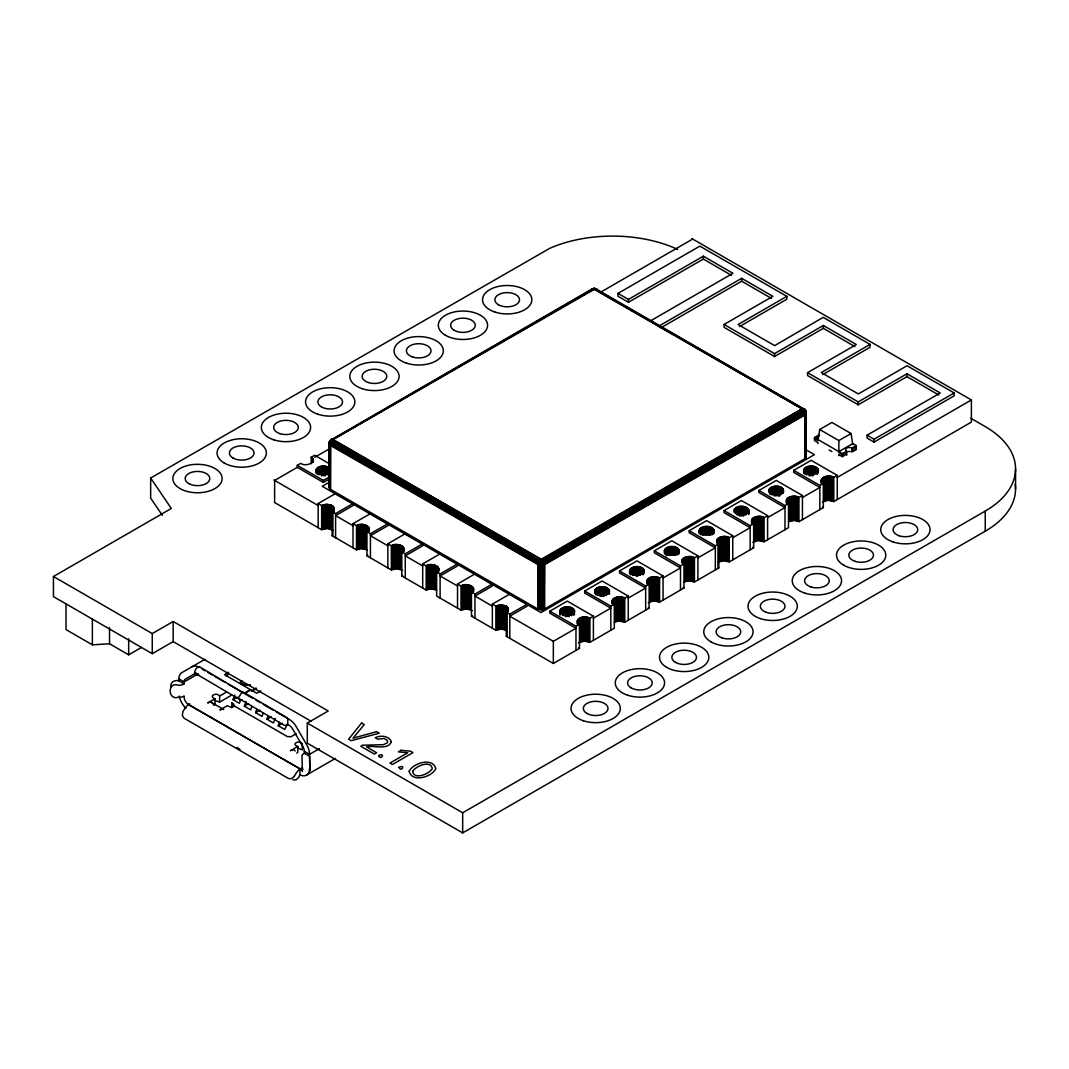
<?xml version="1.0" encoding="UTF-8"?>
<svg xmlns="http://www.w3.org/2000/svg" width="1069" height="1069" viewBox="0 0 1069 1069"><rect width="100%" height="100%" fill="white"/><g stroke="black" fill="none" stroke-linecap="round" stroke-linejoin="round"><path stroke-width="1.5" d="M292.919 779.862L296.046 779.969L298.679 777.404L299.975 774.878L299.975 768.838L188.491 704.484A6.267 3.621 60 0 1 184.135 695.932A6.708 3.875 0 0 1 178.149 697.295C167.566 700.436 167.419 681.354 178.149 685.216A6.708 3.875 0 0 0 184.122 683.853L184.135 681.928A6.16 3.554 60 0 1 185.218 679.229L195.934 673.029A6.16 3.554 60 0 1 196.135 672.922M329.359 486.676L329.386 442.352L332.379 439.078L540.887 559.434L543.466 561.506L543.56 564.592L542.504 565.889L540.794 565.969L538.763 563.35L538.562 562.094L540.887 559.434L802.485 408.518C805.465 408.478 807.763 413.422 804.783 414.999L544.575 564.713L544.054 609.317L542.504 609.731L537.747 608.996L330.628 489.428L329.212 487.664L329.653 486.208M330.08 489.041L330.08 444.677L331.524 439.64L333.167 439.252C330.214 438.517 327.475 444.437 330.682 444.851L539.564 564.766L538.976 565.167L330.628 445.573L329.533 444.063L331.443 442.513L332.379 439.907L594.912 288.977L597.451 290.153L596.114 289.926C597.812 288.109 591.411 287.842 590.903 290.153L593.629 288.523L597.197 289.659L593.99 288.55L591.518 289.285L594.992 288.563M699.26 530.331C700.208 536.705 713.036 536.705 713.985 530.331C711.473 523.997 697.202 525.28 699.26 533.551M748.821 510.22C747.886 516.594 735.044 516.594 734.096 510.22C736.808 503.579 751.627 505.423 748.821 514.189M767.595 539.751L767.595 515.619L764.108 517.637C760.032 513.908 746.857 518.171 753.658 523.663L750.171 525.681L724.047 510.594L724.047 512.599L750.171 527.685L732.746 537.747M802.431 519.641L802.431 495.508L798.944 497.513C794.868 493.784 781.693 498.06 788.494 503.552L785.007 505.57L758.883 490.484L758.883 492.488L785.007 507.575L767.595 517.637M803.781 469.999C804.716 476.36 817.558 476.36 818.493 469.999C815.994 463.652 801.723 464.935 803.781 473.206M544.054 609.317L805.331 458.467L806.2 457.091L805.705 410.79L803.541 408.612L801.79 409.186L542.036 559.728L540.032 560.049L541.302 563.791L540.794 609.824M837.268 499.53L837.268 475.398L833.78 477.402C829.704 473.674 816.529 477.95 823.33 483.442L819.843 485.446L793.719 470.36L793.719 472.378L819.843 487.464L802.431 497.513M329.359 488.145L329.372 442.219C335.305 435.631 327.261 441.537 333.074 439.974L542.036 559.728L542.611 562.441L544.215 563.109L804.316 412.714L802.458 408.973L594.177 289.392L591.945 289.044L593.536 288.55L595.861 288.79L804.316 409.24L806.2 412.741L804.783 414.999L804.783 458.855M539.952 609.731L540.179 564.298L538.763 563.35L537.747 565.154L537.747 608.996M331.737 439.265L330.067 441.243L330.842 443.368L330.628 489.428M805.331 458.467L805.438 411.926L803.033 410.509L541.823 560.851L538.402 565.474L538.402 609.317M330.962 440.067L331.417 441.617L538.99 561.345L538.763 563.35L540.299 563.136L538.562 562.094L538.175 563.71L539.15 565.715L539.15 609.571M540.794 565.969L544.054 565.474L542.504 565.889L538.175 563.71L330.842 444.076L330.308 442.085L333.528 439.519L332.112 439.359M591.398 289.605L592.667 289.833L591.13 290.327L594.311 288.483L596.676 289.285M240.512 699.861L239.443 703.322L233.002 699.607L234.833 695.064M251.843 706.395L250.774 709.856L244.32 706.141L246.151 701.598M263.161 712.929L262.092 716.39L255.651 712.676L256.72 709.215M275.241 718.395L273.41 722.938L266.969 719.21L268.038 715.749M287.441 724.02L284.728 729.472L278.287 725.744L279.356 722.283M805.705 410.79L803.1 408.612L804.73 410.309C807.723 416.736 802.685 401.744 805.759 414.197L805.759 458.04M538.562 562.094L331.443 442.513L330.241 442.847L329.8 441.35L331.35 440.027M329.76 441.657L331.083 439.84M540.299 563.136L540.887 559.434M852.795 444.584L851.044 433.52L831.896 422.455L819.696 429.497L817.959 440.562L814.471 438.544L818.827 436.032L818.827 435.03A3.701 2.138 0 0 0 819.589 435.364M803.647 410.549L542.825 561.773L539.484 560.664L331.884 440.308L330.067 440.749M544.709 608.996L544.575 564.713L542.584 560.637L541.662 565.969L541.662 609.824M329.666 441.444C332.058 440.749 328.864 440.441 329.212 443.314L329.212 487.664M593.308 289.071L591.999 289.164M329.653 488.613L329.653 442.366L330.401 440.562M316.036 473.206C314.206 465.403 326.058 464.16 330.107 468.556M732.746 559.875L732.746 535.729L729.272 537.747C725.196 534.019 712.021 538.282 718.822 543.774L715.335 545.791L689.198 530.705L689.198 532.723L715.335 547.809L697.91 557.858M769.159 489.375C768.598 496.056 780.544 496.39 783.443 491.58C783.991 484.912 772.059 484.564 769.159 489.375L769.159 492.595M559.902 610.787C562.107 605.281 573.572 605.335 574.628 611.535C572.436 617.04 560.971 616.987 559.902 610.787L559.902 614.755M577.327 624.069C575.523 616.92 585.384 615.49 589.914 618.203L593.402 616.185L593.402 640.331M594.965 589.941C594.417 596.622 606.35 596.97 609.25 592.146C609.811 585.478 597.865 585.131 594.965 589.941L594.965 593.161M612.163 603.945C610.359 596.809 620.22 595.38 624.75 598.092L628.238 596.074L628.238 620.207M629.588 570.565C631.779 565.06 643.257 565.113 644.313 571.3C642.108 576.806 630.643 576.752 629.588 570.565L629.588 573.786M646.999 583.834C645.208 576.685 655.056 575.256 659.586 577.968L663.074 575.964L663.074 600.097M664.424 550.441C666.615 544.936 678.093 545.003 679.149 551.19C676.958 556.695 665.479 556.642 664.424 550.441L664.424 553.662M697.91 579.986L697.91 555.853L694.436 557.858C690.36 554.13 677.185 558.406 683.973 563.897L680.499 565.902L654.362 550.816L654.362 552.833L680.499 567.92L663.074 577.968M540.834 562.588L543.56 564.592L544.215 563.109M331.443 442.513L330.842 441.871L333.074 439.974L330.521 441.377M330.241 442.847L329.212 443.809L330.455 441.123M592.801 289.151L596.261 289.124M331.871 439.185L330.174 441.417M541.823 560.851L802.953 409.547L805.037 409.828L594.912 288.977L596.422 289.044M806.053 413.73L803.033 410.509L803.701 408.852M594.177 289.392L592.988 288.951L330.628 440.709L593.576 289.098C597.611 287.614 589.888 289.766 593.455 288.657M806.2 457.091L805.812 412.086L543.947 563.857M256.092 687.968L251.629 690.962M294.389 776.121L291.757 778.686L288.63 778.566L184.109 718.234L182.318 715.495L182.906 711.754A15.394 8.886 -60 0 1 188.491 704.498M198.714 675.06A7.643 4.41 -60 0 1 196.442 674.579C191.752 673.577 197.765 664.063 200.598 667.417L244.066 693.313L250.467 689.625L224.503 674.633L228.619 672.254M238.146 698.177L242.262 691.737L243.318 692.111L285.784 716.978L287.788 718.555L287.788 724.595L289.458 725.557A6.16 3.554 60 0 1 292.545 728.817L303.235 747.338M592.988 288.951L593.95 288.844M329.359 444.303L329.653 444.771M540.82 559.875L539.364 562.935M234.739 706.101L231.639 707.491L227.256 705.74L219.893 709.99L221.31 709.375A7.724 4.463 -60 0 1 223.033 709.268M537.801 564.419L539.15 565.715L543.199 562.895M594.872 288.817L593.014 288.724M331.417 441.617L332.232 440.749M541.903 565.448L542.464 564.846L543.306 565.715L543.306 609.571M330.107 478.565L323.399 482.44L297.276 467.353L297.276 465.336L300.763 463.331C304.825 467.059 318.001 462.783 311.213 457.291L314.7 455.274L329.827 464.013M330.107 472.164C326.553 475.839 317.079 475.865 316.036 469.999M539.952 562.468L540.927 561.439M331.443 439.439L332.379 439.078M330.936 439.974L592.092 288.951M540.486 561.96L538.99 561.345L540.179 560.744L543.399 562.187L804.129 411.685L802.458 408.973L803.982 409.213L806.2 413.235M194.424 672.829L240.178 699.794A7.643 4.41 -60 0 0 242.062 700.355M237.973 697.977L283.552 724.849A7.643 4.41 -60 0 0 287.788 724.568M591.13 290.327L593.268 289.378M366.948 549.813L361.081 548.584L356.498 549.813L332.112 535.729L332.94 535.168L332.94 506.131L331.123 505.089L326.245 504.327L321.662 505.57L318.174 503.552L318.174 527.685M402.612 570.499L397.214 568.695L391.334 569.924L366.948 555.853L367.776 555.279M436.633 590.048L430.754 588.805L426.17 590.048L401.784 575.964L402.612 575.389M241.554 680.686L240.325 682.209L240.725 683.425A3.768 2.178 0 0 0 242.81 684.494L250.119 685.202M241.915 680.886L241.18 683.278A3.301 1.911 0 0 0 243.01 684.213L250.213 684.922M255.959 688.81L251.977 691.162M507.134 630.844L501.722 629.04L495.856 630.269L471.469 616.185L472.298 615.624M579.465 618.203L579.465 648.375L553.341 663.461L506.305 636.309L507.134 635.734L507.134 606.698L506.305 606.136L500.439 604.894L495.856 606.136L492.368 604.119L492.368 628.251M578.636 642.91L584.048 641.106L589.914 642.335L614.301 628.251L614.301 598.092M648.308 602.675L653.72 600.872L659.586 602.114L683.973 588.03L683.973 557.858M717.994 562.454L723.392 560.65L729.272 561.88L753.658 547.809L753.658 517.637M752.83 542.344L758.242 540.54L764.108 541.769L788.494 527.685L788.494 497.513M822.502 502.109L827.914 500.305L833.78 501.548L971.387 422.095L971.387 399.966L691.91 238.601M591.545 290.554L592.667 289.833M162.328 515.338L150.662 498.127L150.662 478.017L549.666 248.355A103.506 59.757 0 0 1 677.666 249.438M310.972 721.174L173.178 641.614L152.266 653.68L53.45 596.636L53.45 576.512L171.307 508.47L150.662 478.017M297.276 467.353L274.626 480.422L274.626 502.55L321.662 529.703L327.528 528.474L332.94 530.277M314.7 457.291L329.439 448.78M600.39 292.345L692.685 239.055M731.53 275.348L703.335 259.059L628.425 302.3L617.976 296.273L617.976 293.4L699.848 246.124L786.837 296.354L786.837 299.226L739.494 326.553M617.976 293.4L628.425 299.427L703.335 256.186L732.946 273.29L649.872 321.248M297.276 465.336L323.399 480.422L330.107 476.56M329.426 482.132L322.223 486.288L540.954 612.564L814.431 454.672L805.826 449.702M318.174 503.552L335.599 493.49L353.011 503.552L353.011 505.57L335.599 515.619L353.011 525.681M658.584 326.272L741.659 278.314L772.847 296.313L724.074 324.482L724.074 327.355L774.584 356.512L823.357 328.357L854.879 346.556M332.94 506.131L334.25 508.951L332.112 511.597L335.599 513.614L353.011 503.552M660.949 327.782L741.659 281.187L771.43 298.371M53.45 576.512L152.266 633.57L173.178 621.503L328.21 711.005L307.297 723.072L307.297 743.196L462.677 832.898L985.244 531.186A103.466 59.73 0 0 0 1015.229 484.257M353.011 547.809L353.011 523.663L370.435 513.614L387.86 523.663L387.86 525.681L370.435 535.729L387.86 545.791M66.011 603.865L66.011 629.601L92.375 644.834L109.519 643.765L128.681 654.829L141.482 647.44M353.011 523.663L356.498 525.681C360.574 521.953 373.749 526.215 366.948 531.707L370.435 533.725L387.86 523.663M786.837 296.354L738.064 324.508L774.637 345.634L823.197 317.346L870.059 344.405L870.059 347.278L822.729 374.604M387.86 567.92L387.86 543.774L405.271 533.725L422.696 543.774L422.696 545.791L405.271 555.853L422.696 565.902M204.941 659.292L181.717 672.708A13.55 7.817 60 0 0 178.911 678.909L178.911 680.846L184.135 683.866M387.86 543.774L391.334 545.791C395.41 542.063 408.585 546.339 401.784 551.831L405.271 553.836L422.696 543.774M198.259 673.764L184.135 681.928L178.911 678.909M724.074 324.482L774.584 353.639L823.357 325.484L856.322 344.512L807.549 372.667L807.549 375.54L858.193 404.79L906.966 376.635L938.782 394.995M225.88 675.849L228.619 674.272M422.696 588.03L422.696 563.897L440.107 553.836L457.532 563.897L457.532 565.902L440.107 575.964L457.532 586.012M215.056 704.725L215.056 698.698L207.693 702.948L209.11 702.333A7.724 4.463 -60 0 1 212.45 703.215L214.027 705.326M215.056 698.698C207.533 696.293 217.02 691.737 219.626 696.053L226.601 692.031M422.696 563.897L426.17 565.902C430.246 562.174 443.421 566.45 436.633 571.942L440.107 573.946L457.532 563.897M214.428 700.409L219.626 702.092L230.784 695.652M233.002 699.607L237.238 697.162M260.849 690.868L256.734 693.246L250.814 689.826L244.413 693.514L253.086 698.525M870.059 344.405L821.286 372.56L858.327 393.94L907.02 365.745L954.163 392.964L954.163 395.837L874.041 442.098L867.079 438.076L867.079 435.203L940.239 392.964L906.966 373.762L858.193 401.917L807.549 372.667M244.32 706.141L248.556 703.696M457.532 608.141L457.532 584.008L474.943 573.946L492.368 584.008L492.368 586.012L474.943 596.074L492.368 606.136M255.651 712.676L259.874 710.23M457.532 584.008L461.02 586.012C465.082 582.284 478.257 586.56 471.469 592.052L474.943 594.07L492.368 584.008M266.969 719.21L271.205 716.764M189.908 703.87L188.411 704.524L244.24 736.661M278.287 725.744L282.523 723.312M492.368 604.119L509.793 594.07L527.204 604.119L527.204 606.136L509.793 616.185L553.341 641.333L575.977 628.251L549.854 613.178L549.854 611.161L567.265 601.099L593.402 616.185M296.273 733.828L290.621 736.848L287.254 736.528L232.975 705.219M817.959 443.582L817.959 442.566L814.471 440.562L814.471 437.542L818.827 435.03M507.134 606.698L508.443 609.517L506.305 612.163L509.793 614.181L527.204 604.119M296.768 753.097L297.797 752.496L297.797 746.469L290.434 750.719L291.85 750.104A7.724 4.463 -60 0 1 295.191 750.972M819.696 429.497L838.858 440.562L851.044 433.52M593.402 618.203L610.813 608.141L584.69 593.054L584.69 591.05L602.114 580.988L628.238 596.074M628.238 598.092L645.663 588.03L619.526 572.944L619.526 570.94L636.95 560.878L663.074 575.964M654.362 550.816L671.786 540.767L697.91 555.853M689.198 530.705L706.622 520.643L732.746 535.729M724.047 510.594L741.458 500.533L767.595 515.619M758.883 490.484L776.294 480.422L802.431 495.508M793.719 470.36L811.144 460.311L837.268 475.398M319.444 748.621L309.556 754.326L304.331 751.32A6.16 3.554 60 0 0 303.249 747.378M838.858 451.626L852.795 443.582L856.282 445.586L856.282 449.608L853.009 451.492M814.471 437.542L842.345 453.63L846.701 451.118A3.701 2.138 0 0 1 846.701 448.098A3.701 2.138 0 0 1 851.926 448.098L856.282 445.586M846.701 452.12L842.345 454.646L838.858 452.628L838.858 440.562M851.926 449.114L856.282 446.588M299.895 768.892L302.714 768.063M838.858 455.648L838.858 454.646L842.345 456.65L846.701 454.138M851.926 451.118L856.282 448.606M867.079 435.203L874.041 439.225L954.163 392.964M306.803 774.931L335.452 758.389M549.854 611.161L575.977 626.247L579.465 624.229L577.327 620.848M584.69 591.05L610.813 606.136L614.301 604.119L612.163 600.738M619.526 570.94L645.663 586.012L649.137 584.008L646.999 580.614M837.268 477.402L971.387 399.966M614.301 622.225L618.884 620.995L624.75 622.225L649.137 608.141L649.137 577.968M683.973 581.99L688.556 580.761L694.436 581.99L718.822 567.92L718.822 537.747M788.494 521.659L794.361 520.416L798.944 521.659L823.33 507.575L823.33 477.402M307.297 723.072L462.677 812.774L985.244 511.076A103.466 59.73 0 0 0 985.244 426.598L970.812 418.26M804.73 410.309L806.186 412.38M436.633 565.902L436.633 596.074L461.02 610.158L466.886 608.916L472.298 610.72M540.179 564.298L541.783 563.176L541.261 560.383L542.825 561.773M593.375 288.83L594.337 288.523M805.759 414.197L543.56 564.592M592.44 288.924L593.188 288.657M539.711 563.63L542.958 564.178L543.065 565.274M594.805 288.643L595.927 288.924M594.912 288.977L801.763 408.786L805.812 412.086M804.783 410.977L805.772 411.365M178.911 680.846C174.768 679.577 169.583 682.343 171.093 687.233M297.984 748.1L302.367 749.863L302.367 743.824C299.761 739.507 290.274 744.064 297.797 746.469M804.489 409.267L805.037 409.828M538.976 565.167L540.112 565.407M595.246 288.71L597.451 290.153L596.863 289.565M801.79 409.186L805.438 411.926L805.345 410.603L803.367 410.002M803.982 409.213L802.485 408.518M244.146 736.715L299.975 768.838A6.267 3.621 60 0 0 302.928 769.239M610.559 298.211L619.192 303.195M629.253 309.008L632.14 310.665M642.202 316.477L645.075 318.134M655.15 323.947L658.023 325.617M662.339 328.103L665.212 329.76M668.085 331.43L670.971 333.087M693.981 346.369L698.298 348.868M725.624 364.636L728.497 366.306M732.813 368.792L735.686 370.449M738.572 372.119L741.445 373.776M745.761 376.261L748.634 377.932M751.507 379.589L754.393 381.245M764.455 387.058L767.328 388.715M771.644 391.214L774.517 392.871M777.404 394.528L781.72 397.027M790.338 402.011L794.655 404.496M829.103 450.009L831.896 451.626M330.842 443.368L538.215 562.869M273.851 479.968L318.174 505.57M202.135 669.114L205.021 670.784M207.92 672.454L212.25 674.953M215.15 676.624L225.265 682.463M228.151 684.133L244.066 693.313M255.972 700.195L260.315 702.694M263.201 704.364L273.33 710.217M276.216 711.887L289.458 719.531A13.55 7.817 60 0 1 296.233 726.679L306.75 744.893A13.55 7.817 60 0 1 309.556 754.326L309.916 770.869L309.556 756.277L304.331 753.257L304.331 751.32M231.866 702.841L234.004 704.351M211.568 702.48L223.768 709.509M237.077 747.619L239.937 749.275M332.806 440.468L539.645 561.158M822.502 507L823.33 507.575M752.83 547.234L753.658 547.809M718.822 567.92L717.994 567.345L717.994 538.322M683.144 587.456L683.973 588.03M648.308 607.58L649.137 608.141M578.636 647.801L579.465 648.375M199.395 667.243L198.714 666.588M804.316 412.714L805.411 414.024M596.422 289.378L597.13 290.274M329.506 442.098L330.321 443.635M329.359 442.9L329.867 443.876L329.626 442.74M805.331 411.365L803.581 409.534L804.97 410.483L804.823 409.708M542.077 561.947L542.357 563.697M804.703 411.966L804.783 414.999M1015.55 468.837L1015.55 488.947M985.244 511.076L985.244 531.186M906.966 373.762L906.966 376.635M874.041 439.225L874.041 442.098M858.193 401.917L858.193 404.79M851.926 448.098L851.926 452.12M846.701 451.118L846.701 455.14M842.345 453.63L842.345 456.65M833.78 477.402L833.78 501.548M832.791 476.921L832.791 501.067M831.682 476.56L831.682 500.693M830.466 476.306L830.466 500.439M829.197 476.173L829.197 500.305M827.914 476.173L827.914 500.305M826.644 476.306L826.644 500.439M825.428 476.56L825.428 500.693M824.319 476.921L824.319 501.067M823.357 325.484L823.357 328.357M822.502 477.977L822.502 484.417M821.861 478.618L821.861 483.442M821.42 479.313L821.42 482.533M821.192 480.048L821.192 483.268M819.843 485.446L819.843 509.592M818.279 469.264L818.279 472.485M817.838 468.556L817.838 473.393M817.197 467.915L817.197 474.355M816.369 467.353L816.369 473.781M815.38 466.872L815.38 473.313M814.257 466.498L814.257 474.542M813.055 466.244L813.055 475.892M811.785 466.111L811.785 475.772M810.489 466.111L810.489 475.772M809.22 466.244L809.22 475.892M808.017 466.498L808.017 474.542M806.895 466.872L806.895 474.917M806.053 412.26L806.053 457.572M805.906 467.353L805.906 473.781M805.077 467.915L805.077 474.355M804.436 468.556L804.436 473.393M803.995 469.264L803.995 472.485M798.944 497.513L798.944 521.659M797.955 497.045L797.955 521.178M796.846 496.671L796.846 520.803M795.63 496.417L795.63 520.55M794.361 496.283L794.361 520.416M793.078 496.283L793.078 520.416M791.808 496.417L791.808 520.55M790.592 496.671L790.592 520.803M789.483 497.045L789.483 521.178M787.666 498.087L787.666 504.528M787.025 498.729L787.025 503.566M786.584 499.437L786.584 502.644M786.356 500.158L786.356 503.379M785.007 505.57L785.007 529.703M783.443 489.375L783.443 492.595M783.002 488.68L783.002 493.504M782.348 488.025L782.348 492.862M781.519 487.464L781.519 493.905M780.544 486.983L780.544 495.027M779.421 486.609L779.421 496.27M778.219 486.355L778.219 496.016M776.949 486.235L776.949 495.882M775.653 486.235L775.653 495.882M774.584 353.639L774.584 356.512M774.384 486.355L774.384 496.016M773.181 486.609L773.181 494.653M772.059 486.983L772.059 495.027M771.07 487.464L771.07 493.905M770.241 488.025L770.241 494.466M769.6 488.68L769.6 493.504M764.108 517.637L764.108 541.769M763.119 517.155L763.119 541.288M762.01 516.781L762.01 540.914M760.794 516.527L760.794 540.66M759.524 516.394L759.524 540.54M758.242 516.394L758.242 540.54M756.972 516.527L756.972 540.66M755.756 516.781L755.756 540.914M754.647 517.155L754.647 541.288M752.83 518.198L752.83 524.638M752.188 518.839L752.188 523.676M751.748 519.547L751.748 522.768M751.52 520.282L751.52 523.489M750.171 525.681L750.171 549.813M748.594 509.485L748.594 514.309M748.153 508.791L748.153 513.614M747.512 508.149L747.512 512.973M746.683 507.575L746.683 514.015M745.694 507.094L745.694 515.138M744.585 506.719L744.585 514.777M743.369 506.465L743.369 516.127M742.1 506.345L742.1 515.993M741.659 278.314L741.659 281.187M740.817 506.345L740.817 515.993M739.548 506.465L739.548 516.127M738.332 506.719L738.332 514.777M737.222 507.094L737.222 515.138M736.234 507.575L736.234 514.015M735.405 508.149L735.405 512.973M734.764 508.791L734.764 512.011M734.323 509.485L734.323 512.706M729.272 537.747L729.272 561.88M728.283 537.266L728.283 561.399M727.161 536.892L727.161 561.038M725.958 536.638L725.958 560.784M724.688 536.518L724.688 560.65M723.392 536.518L723.392 560.65M722.123 536.638L722.123 560.784M720.92 536.892L720.92 561.038M719.798 537.266L719.798 561.399M717.339 538.963L717.339 543.787M716.898 539.658L716.898 542.878M715.335 545.791L715.335 569.924M713.985 530.331L713.985 533.551M713.758 529.596L713.758 532.816M713.317 528.901L713.317 533.725M712.676 528.26L712.676 534.7M711.847 527.685L711.847 534.126M710.858 527.217L710.858 535.262M709.749 526.843L709.749 534.888M708.533 526.589L708.533 534.634M707.264 526.456L707.264 534.5M705.981 526.456L705.981 534.5M704.712 526.589L704.712 534.634M703.496 526.843L703.496 534.888M703.335 256.186L703.335 259.059M702.386 527.204L702.386 535.262M701.398 527.685L701.398 534.126M700.569 528.26L700.569 534.7M699.928 528.901L699.928 533.725M699.487 529.596L699.487 532.816M694.436 557.858L694.436 581.99M693.447 557.377L693.447 581.523M692.324 557.016L692.324 581.148M691.122 556.749L691.122 580.895M689.852 556.628L689.852 580.761M688.556 556.628L688.556 580.761M687.287 556.749L687.287 580.895M686.084 557.016L686.084 581.148M684.962 557.377L684.962 581.523M683.144 558.432L683.144 563.256M682.503 559.074L682.503 562.294M682.062 559.768L682.062 562.989M680.499 565.902L680.499 590.048M679.149 550.441L679.149 553.662M678.922 549.72L678.922 552.927M678.481 549.012L678.481 553.849M677.84 548.37L677.84 554.811M677.011 547.809L677.011 554.236M676.022 547.328L676.022 555.372M674.913 546.954L674.913 554.998M673.697 546.7L673.697 554.744M672.428 546.566L672.428 554.611M671.145 546.566L671.145 554.611M669.875 546.7L669.875 554.744M668.659 546.954L668.659 554.998M667.55 547.328L667.55 555.372M666.562 547.809L666.562 555.853M665.733 548.37L665.733 554.811M665.092 549.012L665.092 553.849M664.651 549.72L664.651 552.927M659.586 577.968L659.586 602.114M658.611 577.501L658.611 601.633M657.488 577.126L657.488 601.259M656.272 576.872L656.272 601.005M655.016 576.739L655.016 600.872M653.72 576.739L653.72 600.872M652.451 576.872L652.451 601.005M651.248 577.126L651.248 601.259M650.126 577.501L650.126 601.633M648.308 578.543L648.308 584.984M647.667 579.184L647.667 584.008M647.226 579.879L647.226 583.099M645.663 586.012L645.663 610.158M644.086 569.83L644.086 573.051M643.645 569.136L643.645 573.959M643.003 568.481L643.003 574.922M642.175 567.92L642.175 574.347M641.186 567.439L641.186 573.879M640.064 567.064L640.064 575.109M638.861 566.811L638.861 574.855M637.592 566.677L637.592 576.338M636.309 566.677L636.309 576.338M635.039 566.811L635.039 574.855M633.823 567.064L633.823 575.109M632.701 567.439L632.701 575.483M631.726 567.92L631.726 574.347M630.897 568.481L630.897 574.922M630.242 569.136L630.242 573.959M629.815 569.83L629.815 573.051M628.425 299.427L628.425 302.3M624.75 598.092L624.75 622.225M623.761 597.611L623.761 621.744M622.652 597.237L622.652 621.37M621.436 596.983L621.436 621.116M620.167 596.849L620.167 620.995M618.884 596.849L618.884 620.995M617.615 596.983L617.615 621.116M616.399 597.237L616.399 621.37M615.29 597.611L615.29 621.744M613.472 598.653L613.472 605.094M612.831 599.295L612.831 604.132M612.39 600.003L612.39 603.223M610.813 606.136L610.813 630.269M609.477 590.676L609.477 593.896M609.25 589.941L609.25 593.161M608.809 589.246L608.809 594.07M608.167 588.605L608.167 593.429M607.339 588.03L607.339 594.471M606.35 587.549L606.35 595.593M605.228 587.175L605.228 595.219M604.025 586.921L604.025 596.582M602.756 586.801L602.756 596.449M601.459 586.801L601.459 596.449M600.19 586.921L600.19 596.582M598.987 587.175L598.987 595.219M597.865 587.549L597.865 595.593M596.89 588.03L596.89 594.471M596.061 588.605L596.061 595.032M595.406 589.246L595.406 594.07M589.914 618.203L589.914 642.335M588.925 617.722L588.925 641.854M587.816 617.347L587.816 641.494M586.6 617.094L586.6 641.226M585.331 616.973L585.331 641.106M584.048 616.96L584.048 641.106M582.779 617.094L582.779 641.226M581.563 617.347L581.563 641.494M580.454 617.722L580.454 641.854M578.636 618.764L578.636 625.205M577.995 619.419L577.995 624.243M577.554 620.114L577.554 623.334M575.977 626.247L575.977 650.38M574.414 610.052L574.414 614.889M573.973 609.357L573.973 614.181M573.318 608.715L573.318 615.156M572.49 608.141L572.49 614.581M571.514 607.66L571.514 615.717M570.392 607.299L570.392 615.343M569.189 607.045L569.189 616.693M567.92 606.911L567.92 616.559M566.623 606.911L566.623 616.559M565.354 607.045L565.354 616.693M564.151 607.299L564.151 615.343M563.029 607.66L563.029 615.717M562.04 608.141L562.04 614.581M561.212 608.715L561.212 613.539M560.57 609.357L560.57 614.181M560.129 610.052L560.129 614.889M553.341 641.333L553.341 663.461M542.504 565.889L542.504 609.731M509.793 614.181L509.793 638.313M508.216 608.047L508.216 611.268M507.775 607.352L507.775 612.176M506.305 606.136L506.305 636.309M505.316 605.655L505.316 629.788M504.207 605.281L504.207 629.414M502.991 605.027L502.991 629.16M501.722 604.894L501.722 629.04M500.439 604.894L500.439 629.04M499.17 605.027L499.17 629.16M497.954 605.281L497.954 629.414M496.844 605.655L496.844 629.788M495.856 606.136L495.856 630.269M474.943 594.07L474.943 618.203M473.607 588.658L473.607 591.879M473.38 587.937L473.38 591.144M472.939 587.228L472.939 592.066M472.298 586.587L472.298 593.028M471.469 586.012L471.469 616.185M470.48 585.545L470.48 609.677M469.358 585.171L469.358 609.303M468.155 584.917L468.155 609.049M466.886 584.783L466.886 608.916M465.59 584.783L465.59 608.916M464.334 584.917L464.334 609.049M463.118 585.171L463.118 609.303M462.677 812.774L462.677 832.898M461.995 585.545L461.995 609.677M461.02 586.012L461.02 610.158M440.107 573.946L440.107 598.092M438.758 568.548L438.758 571.768M438.544 567.813L438.544 571.033M438.103 567.118L438.103 571.942M437.462 566.476L437.462 572.917M435.644 565.421L435.644 589.567M434.522 565.06L434.522 589.193M433.319 564.806L433.319 588.939M432.05 564.673L432.05 588.805M430.754 564.673L430.754 588.805M429.484 564.806L429.484 588.939M428.281 565.06L428.281 589.193M427.159 565.421L427.159 589.567M426.17 565.902L426.17 590.048M405.271 553.836L405.271 577.968M403.922 548.437L403.922 551.657M403.708 547.702L403.708 550.923M403.267 547.007L403.267 551.831M402.612 546.366L402.612 552.793M401.784 545.791L401.784 575.964M400.808 545.31L400.808 569.456M399.686 544.936L399.686 569.082M398.483 544.682L398.483 568.828M397.214 544.562L397.214 568.695M395.918 544.562L395.918 568.695M394.648 544.682L394.648 568.828M393.445 544.936L393.445 569.082M392.323 545.31L392.323 569.456M391.334 545.791L391.334 569.924M370.435 533.725L370.435 557.858M369.086 528.327L369.086 531.547M368.858 527.592L368.858 530.812M368.417 526.897L368.417 530.104M367.776 526.242L367.776 531.079M366.948 525.681L366.948 555.853M365.959 525.2L365.959 549.332M364.85 524.826L364.85 548.958M363.634 524.572L363.634 548.704M362.364 524.438L362.364 548.584M361.081 524.438L361.081 548.584M359.812 524.572L359.812 548.704M358.596 524.826L358.596 548.958M357.487 525.2L357.487 549.332M356.498 525.681L356.498 549.813M335.599 513.614L335.599 537.747M334.022 507.481L334.022 512.305M333.581 506.773L333.581 511.61M332.112 505.57L332.112 535.729M331.123 505.089L331.123 529.222M330.014 504.715L330.014 528.848M328.798 504.461L328.798 528.594M328.624 467.353L328.624 473.781M327.648 466.872L327.648 474.917M327.528 504.327L327.528 528.474M326.526 466.498L326.526 474.542M326.245 504.327L326.245 528.46M325.323 466.244L325.323 475.892M324.976 504.461L324.976 528.594M324.041 466.111L324.041 475.772M323.76 504.715L323.76 528.848M323.399 480.422L323.399 482.44M322.758 466.111L322.758 475.772M322.651 505.089L322.651 529.222M321.662 505.57L321.662 529.703M321.488 466.244L321.488 475.892M320.286 466.498L320.286 474.542M319.163 466.872L319.163 474.917M318.174 467.353L318.174 473.781M317.346 467.915L317.346 474.355M316.705 468.556L316.705 473.393M316.264 469.264L316.264 472.485M313.123 459.202L313.123 462.423M312.683 458.507L312.683 461.728M312.041 457.866L312.041 462.69M311.213 457.291L311.213 463.732M231.826 703.095L231.826 707.625M219.626 696.053L219.626 702.092M173.178 621.503L173.178 641.614M152.266 633.57L152.266 653.68M128.681 638.741L128.681 654.829M109.519 627.677L109.519 643.765M92.375 619.085L92.375 644.834M848.358 451.572A3.701 2.138 0 0 1 850.269 451.572M294.389 776.121A15.394 8.886 -60 0 1 299.975 768.852M185.966 708.426A14.832 8.565 60 0 1 179.231 696.066M192.233 666.628A13.55 7.817 60 0 1 199.008 667.31M309.556 768.344A14.832 8.565 60 0 1 299.975 774.878M302.059 767.515A6.708 3.875 0 0 0 301.966 768.785L302.367 771.377L301.993 756.718A6.708 3.875 0 0 1 304.344 753.271M242.088 700.101A7.643 4.41 -60 0 1 239.817 699.62M391.334 741.645C388.181 750.692 373.388 744.906 366.64 746.937L376.595 752.75L374.324 754.073L360.761 746.242L362.525 745.213L383.437 744.679L387.593 742.701L387.312 740.323L384.052 738.465L377.745 739.147L375.246 737.717C380.31 735.058 388.996 735.753 391.334 741.645M409.16 771.257C411.846 782.882 431.529 777.297 435.805 768.758C433.119 757.146 413.436 762.718 409.16 771.257M332.499 439.426L331.337 440.428L332.499 439.426M329.933 441.256L329.386 442.352L329.933 441.256M412.687 771.404C413.984 780.303 429.284 774.036 432.25 768.624C431.007 759.738 415.641 765.992 412.687 771.404M378.653 755.583C381.085 761.155 385.655 752.108 378.653 755.583M398.991 767.328C401.423 772.9 406.006 763.854 398.991 767.328M361.603 722.978L348.614 739.227L351.153 740.697L379.295 733.2L376.595 731.65L353.051 738.185L364.288 724.541L361.603 722.978M401.049 750.304L398.336 751.868L407.757 752.776L389.918 763.079L392.403 764.509L412.955 752.629L410.443 751.186L401.049 750.304M586.975 713.464A12.32 7.109 0 0 0 607.58 710.27A12.32 7.109 0 0 0 592.493 701.558A12.32 7.109 0 0 0 586.975 713.464M583.367 720.747A24.64 14.218 0 0 0 620.314 708.426A24.64 14.218 0 0 0 583.367 696.119A24.64 14.218 0 0 0 583.367 720.747M631.218 687.915A12.32 7.109 0 0 0 651.823 684.735A12.32 7.109 0 0 0 636.736 676.022A12.32 7.109 0 0 0 631.218 687.915M627.61 695.211A24.64 14.218 0 0 0 664.557 682.891A24.64 14.218 0 0 0 627.61 670.57A24.64 14.218 0 0 0 627.61 695.211M675.461 662.366A12.32 7.109 0 0 0 696.066 659.185A12.32 7.109 0 0 0 680.98 650.473A12.32 7.109 0 0 0 675.461 662.366M666.749 667.403A24.64 14.218 0 0 0 707.972 661.03A24.64 14.218 0 0 0 677.799 643.605A24.64 14.218 0 0 0 666.749 667.403M722.256 637.952A12.32 7.109 0 0 0 740.737 631.806A12.32 7.109 0 0 0 722.256 625.646A12.32 7.109 0 0 0 722.256 637.952M710.992 641.854A24.64 14.218 0 0 0 752.215 635.48A24.64 14.218 0 0 0 722.043 618.056A24.64 14.218 0 0 0 710.992 641.854M766.5 612.417A12.32 7.109 0 0 0 784.98 606.257A12.32 7.109 0 0 0 766.5 600.097A12.32 7.109 0 0 0 766.5 612.417M760.34 618.577A24.64 14.218 0 0 0 797.3 606.257A24.64 14.218 0 0 0 760.34 593.936A24.64 14.218 0 0 0 760.34 618.577M810.743 586.868A12.32 7.109 0 0 0 829.223 580.708A12.32 7.109 0 0 0 810.743 574.547A12.32 7.109 0 0 0 810.743 586.868M804.583 593.028A24.64 14.218 0 0 0 841.544 580.708A24.64 14.218 0 0 0 804.583 568.387A24.64 14.218 0 0 0 804.583 593.028M854.986 561.319A12.32 7.109 0 0 0 873.467 555.172A12.32 7.109 0 0 0 854.986 549.012A12.32 7.109 0 0 0 854.986 561.319M843.735 565.22A24.64 14.218 0 0 0 884.945 558.846A24.64 14.218 0 0 0 854.772 541.435A24.64 14.218 0 0 0 843.735 565.22M899.229 535.783A12.32 7.109 0 0 0 917.71 529.623A12.32 7.109 0 0 0 899.229 523.463A12.32 7.109 0 0 0 899.229 535.783M893.083 541.943A24.64 14.218 0 0 0 930.03 529.623A24.64 14.218 0 0 0 893.083 517.302A24.64 14.218 0 0 0 893.083 541.943M188.772 483.562A12.32 7.109 0 0 0 209.377 480.369A12.32 7.109 0 0 0 194.291 471.67A12.32 7.109 0 0 0 188.772 483.562M180.06 488.586A24.64 14.218 0 0 0 221.283 482.213A24.64 14.218 0 0 0 191.11 464.801A24.64 14.218 0 0 0 180.06 488.586M233.015 458.013A12.32 7.109 0 0 0 253.62 454.833A12.32 7.109 0 0 0 238.534 446.12A12.32 7.109 0 0 0 233.015 458.013M224.303 463.051A24.64 14.218 0 0 0 265.526 456.677A24.64 14.218 0 0 0 235.354 439.252A24.64 14.218 0 0 0 224.303 463.051M279.811 433.6A12.32 7.109 0 0 0 298.291 427.44A12.32 7.109 0 0 0 279.811 421.293A12.32 7.109 0 0 0 279.811 433.6M273.651 439.76A24.64 14.218 0 0 0 310.611 427.44A24.64 14.218 0 0 0 273.651 415.133A24.64 14.218 0 0 0 273.651 439.76M321.502 406.928A12.32 7.109 0 0 0 342.107 403.735A12.32 7.109 0 0 0 327.034 395.036A12.32 7.109 0 0 0 321.502 406.928M317.894 414.224A24.64 14.218 0 0 0 354.855 401.904A24.64 14.218 0 0 0 317.894 389.584A24.64 14.218 0 0 0 317.894 414.224M368.297 382.515A12.32 7.109 0 0 0 386.778 376.355A12.32 7.109 0 0 0 368.297 370.195A12.32 7.109 0 0 0 368.297 382.515M362.137 388.675A24.64 14.218 0 0 0 399.098 376.355A24.64 14.218 0 0 0 362.137 364.035A24.64 14.218 0 0 0 362.137 388.675M412.54 356.966A12.32 7.109 0 0 0 431.021 350.806A12.32 7.109 0 0 0 412.54 344.659A12.32 7.109 0 0 0 412.54 356.966M406.394 363.126A24.64 14.218 0 0 0 443.341 350.806A24.64 14.218 0 0 0 406.394 338.499A24.64 14.218 0 0 0 406.394 363.126M445.532 335.319A24.64 14.218 0 0 0 486.742 328.945A24.64 14.218 0 0 0 456.57 311.533A24.64 14.218 0 0 0 445.532 335.319M454.245 330.294A12.32 7.109 0 0 0 474.85 327.114A12.32 7.109 0 0 0 459.764 318.402A12.32 7.109 0 0 0 454.245 330.294M498.488 304.745A12.32 7.109 0 0 0 519.093 301.565A12.32 7.109 0 0 0 504.007 292.853A12.32 7.109 0 0 0 498.488 304.745M494.88 312.041A24.64 14.218 0 0 0 531.827 299.721A24.64 14.218 0 0 0 494.88 287.401A24.64 14.218 0 0 0 494.88 312.041"/></g></svg>
